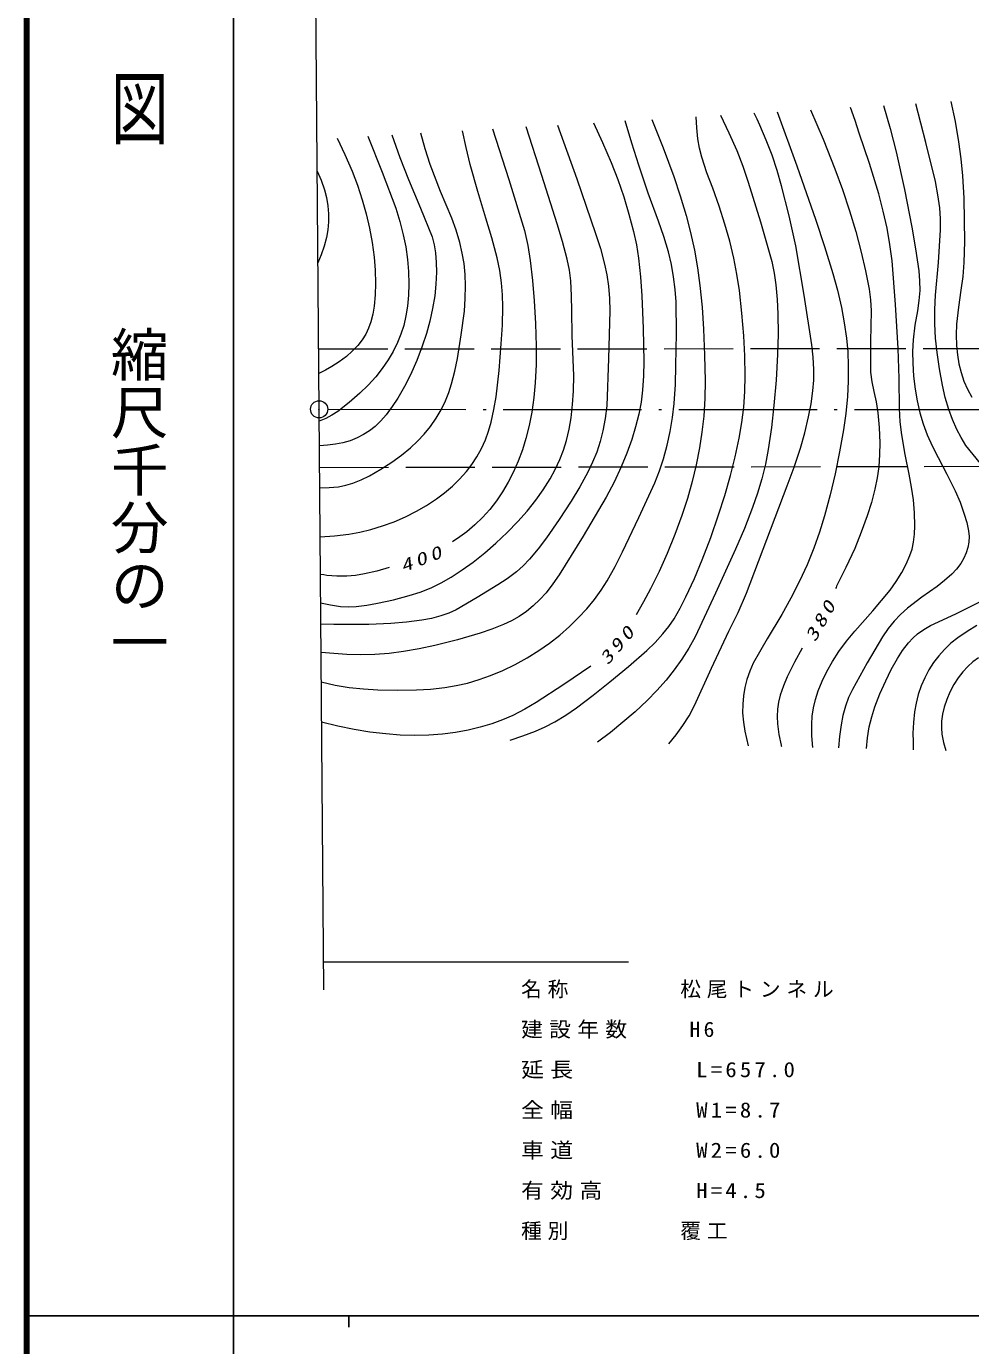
# Model space of a CAD drawing. Units: millimetres, scale not verified. Extents: x 65024 to 705024, y 2827 to 362827.
# Drawn here: x 65024 to 147034, y 185235 to 299837 of the extents above; entities that cross this region are included whole.
import ezdxf
from ezdxf.enums import TextEntityAlignment as Align

# ---------------------------------------------------------------- set-up
doc = ezdxf.new("R2010")
doc.units = ezdxf.units.MM
doc.header["$LTSCALE"] = 1000
doc.linetypes.add('DASHED', pattern=[7.5, 6, -1.5])
doc.linetypes.add('LONG_DASHED_DOTTED', pattern=[15.25, 12, -1.5, 0.25, -1.5])
for name, color, linetype, lineweight in [('M-TTL', 2, 'Continuous', 140), ('M-TTL-BAND', 7, 'Continuous', 25), ('S-BGD', 7, 'Continuous', 13), ('S-BGD-HTXT', 6, 'Continuous', 13), ('S-BMK', 2, 'LONG_DASHED_DOTTED', 13)]:
    doc.layers.add(name, color=color, linetype=linetype, lineweight=lineweight)
doc.styles.add('@ＭＳ ゴシック', font='')
doc.styles.add('ＭＳ ゴシック', font='')
doc.styles.get('@ＭＳ ゴシック').set_extended_font_data('@MS Gothic')
doc.styles.get('ＭＳ ゴシック').set_extended_font_data('MS Gothic')

# ---------------------------------------------------------------- blocks, each defined once
blk = doc.blocks.new('BUHIN6')
at = {"color": 2, "linetype": 'Continuous', "lineweight": 13}
for radius in [746, 22.5]:
    blk.add_circle((0, 0), radius, dxfattribs=at)

msp = doc.modelspace()

# ---------------------------------------------------------------- linework, layer by layer
at = {"layer": 'M-TTL'}
msp.add_line((65024, 362827), (65024, 2827), dxfattribs=at)
at = {"layer": 'M-TTL-BAND'}
for p, q in [((83024, 352827), (83024, 2827)), ((65024, 187826), (604024, 187826)), ((93024, 187827), (93024, 186826))]:
    msp.add_line(p, q, dxfattribs=at)
at = {"layer": 'S-BGD', "linetype": 'DASHED'}
for p, q in [((90404, 271832), (299572, 271887)), ((90486, 261527), (300185, 261856))]:
    msp.add_line(p, q, dxfattribs=at)
at = {"layer": 'S-BGD'}
for points in [[(120830, 237510), (121462, 238283), (122049, 239097), (122575, 239951), (123056, 240845), (124522, 244083), (126039, 247288), (126832, 248920), (127574, 250587), (129331, 255257), (131110, 259926), (131707, 261551), (132247, 263194), (132632, 264539), (132963, 265911), (133179, 267034), (133335, 268167), (133408, 269105), (133421, 270043), (133357, 271106), (133231, 272177), (132572, 276492), (131856, 280783), (131265, 283383), (130613, 285982), (130234, 287328), (129798, 288654), (129288, 289965), (128722, 291254), (128481, 291771), (128235, 292286)], [(130242, 292405), (131934, 287721), (133583, 283004), (134355, 280702), (135070, 278382), (135469, 276914), (135812, 275421), (136060, 274093), (136248, 272755), (136358, 271559), (136409, 270351), (136402, 269012), (136335, 267673), (136194, 266220), (135994, 264775), (135660, 262874), (135266, 260979), (134835, 259138), (134345, 257306), (133911, 255900), (133421, 254517), (132826, 253069), (132173, 251638), (131433, 250180), (130633, 248736), (129365, 246631), (128156, 244507), (127854, 243824), (127603, 243107), (127422, 242397), (127299, 241674), (127236, 240944), (127234, 240216), (127299, 239406), (127424, 238600), (127556, 237975), (127712, 237342)], [(133141, 292578), (134222, 290041), (135253, 287469), (135918, 285657), (136529, 283817), (137054, 282028), (137525, 280211), (137898, 278612), (138211, 277001), (138333, 276071), (138396, 275129), (138336, 272472), (138336, 269813), (138459, 268968), (138642, 268131), (138837, 267214), (138976, 266277), (139086, 264984), (139137, 263674), (139126, 262634), (139055, 261587), (138921, 260618), (138727, 259648), (138425, 258486), (138062, 257330), (137541, 255899), (136964, 254494), (136210, 252840), (135399, 251208), (135345, 251102), (135291, 250996)], [(133323, 237206), (133247, 238209), (133233, 239206), (133278, 239919), (133384, 240634), (133561, 241371), (133799, 242105), (134145, 242953), (134549, 243784), (135045, 244666), (135598, 245524), (136257, 246430), (136971, 247309), (138527, 249070), (140035, 250867), (140568, 251616), (141052, 252400), (141433, 253118), (141759, 253863), (141950, 254432), (142085, 255026), (142167, 255731), (142190, 256454), (142156, 257578), (142061, 258703), (141910, 259821), (141699, 260934), (141343, 262647), (141048, 264365), (140927, 265493), (140866, 266629), (140835, 269252), (140743, 271868), (140515, 275676), (140227, 279477), (140032, 280893), (139777, 282301), (139442, 283794), (139048, 285280), (138238, 287924), (137368, 290562), (136993, 291669), (136612, 292785)], [(139475, 292956), (140056, 290962), (140582, 288943), (141281, 285673), (141920, 282395), (142256, 280515), (142536, 278605), (142603, 277747), (142610, 276881), (142542, 276011), (142413, 275133), (142194, 273882), (142034, 272613), (141991, 271605), (142008, 270586), (142080, 269457), (142212, 268335), (142394, 267302), (142636, 266279), (142923, 265308), (143267, 264358), (143709, 263353), (144206, 262375), (144980, 260952), (145701, 259499), (146118, 258497), (146483, 257461), (146697, 256739), (146851, 256006), (146897, 255519), (146883, 255023), (146802, 254561), (146662, 254110), (146445, 253630), (146175, 253179), (145812, 252699), (145398, 252253), (144780, 251699), (144118, 251188), (142799, 250256), (141539, 249293), (140947, 248757), (140397, 248179), (139874, 247522), (139389, 246815), (138049, 244539), (136769, 242246), (136441, 241525), (136166, 240776), (135949, 239976), (135788, 239156), (135654, 238161), (135559, 237152)], [(148912, 260610), (146632, 263439), (146210, 264115), (145838, 264824), (145465, 265680), (145147, 266559), (144837, 267606), (144583, 268674), (144322, 270076), (144117, 271505), (143986, 272748), (143915, 274003), (143918, 275239), (143982, 276485), (144237, 279317), (144432, 282151), (144422, 283116), (144352, 284079), (144196, 285216), (143978, 286357), (143157, 289751), (142281, 293123)], [(145314, 293303), (145684, 291566), (145995, 289817), (146196, 288343), (146338, 286853), (146436, 284919), (146473, 282980), (146496, 281148), (146458, 279321), (146357, 278119), (146195, 276916), (145974, 275455), (145811, 273975), (145776, 273048), (145802, 272119), (145881, 271312), (146020, 270512), (146209, 269764), (146458, 269023), (146764, 268315), (147128, 267625)], [(90581, 249763), (91434, 249579), (92299, 249455), (92969, 249418), (93653, 249441), (94587, 249551), (95529, 249723), (96907, 250026), (98273, 250388), (99231, 250698), (100176, 251069), (101053, 251499), (101911, 251988), (102885, 252619), (103829, 253302), (104832, 254095), (105801, 254939), (106775, 255860), (107705, 256821), (108505, 257729), (109268, 258688), (109908, 259591), (110503, 260533), (110956, 261356), (111353, 262204), (111667, 263023), (111928, 263873), (112158, 264838), (112332, 265827), (112467, 266978), (112542, 268135), (112559, 269503), (112516, 270874), (112423, 272997), (112390, 275130), (112380, 276432), (112309, 277735), (112184, 278673), (111997, 279614), (111595, 281157), (111134, 282693), (109789, 286894), (108432, 291106)], [(111154, 291268), (112830, 286581), (114466, 281849), (114887, 280528), (115249, 279195), (115452, 278240), (115595, 277278), (115673, 276208), (115692, 275122), (115593, 270996), (115434, 266883), (115288, 265788), (115083, 264703), (114848, 263770), (114555, 262857), (114203, 261978), (113794, 261123), (113094, 259850), (112337, 258597), (111294, 256991), (110200, 255417), (109479, 254461), (108714, 253547), (108170, 252978), (107579, 252448), (106793, 251860), (105967, 251317), (104176, 250211), (102354, 249157), (101705, 248860), (101032, 248619), (100211, 248404), (99363, 248245), (98028, 248076), (96682, 247966), (94778, 247886), (92872, 247867), (91735, 247876), (90596, 247896)], [(114268, 291453), (115075, 289746), (115825, 288016), (116394, 286535), (116906, 285032), (117363, 283529), (117762, 282010), (118006, 280867), (118193, 279704), (118361, 278075), (118470, 276428), (118591, 273578), (118653, 270711), (118629, 269473), (118545, 268239), (118408, 267199), (118211, 266158), (117937, 265050), (117606, 263959), (117177, 262763), (116687, 261579), (116069, 260255), (115393, 258948), (113379, 255559), (111312, 252198), (110760, 251400), (110161, 250637), (109625, 250043), (109047, 249490), (108455, 249012), (107826, 248582), (107158, 248197), (106464, 247866), (105462, 247472), (104427, 247130), (102462, 246560), (100490, 246050), (99134, 245757), (97765, 245522), (96524, 245368), (95278, 245274), (94071, 245245), (92856, 245276), (91740, 245347), (90616, 245445)], [(90636, 242885), (91843, 242621), (93059, 242416), (94297, 242281), (95554, 242204), (97216, 242173), (98894, 242202), (100135, 242274), (101369, 242407), (102355, 242567), (103329, 242787), (104344, 243087), (105341, 243445), (106413, 243896), (107470, 244407), (108506, 244981), (109518, 245610), (110454, 246262), (111354, 246962), (112192, 247695), (112990, 248473), (113702, 249246), (114373, 250064), (114938, 250849), (115454, 251667), (116148, 252913), (116793, 254191), (118229, 257180), (119603, 260180), (120008, 261220), (120358, 262284), (120674, 263453), (120936, 264647), (121141, 265863), (121286, 267085), (121388, 268729), (121430, 270387), (121475, 273150), (121460, 275915), (121382, 276989), (121242, 278070), (121042, 279163), (120781, 280251), (120377, 281591), (119916, 282913), (119038, 285340), (118219, 287783), (117613, 289698), (117026, 291618)], [(107028, 237845), (108144, 238198), (109233, 238605), (110091, 238987), (110930, 239428), (111878, 240003), (112808, 240637), (114257, 241735), (115688, 242896), (117329, 244238), (118917, 245615), (119637, 246318), (120309, 247059), (120811, 247696), (121272, 248379), (121817, 249308), (122312, 250272), (123039, 251867), (123709, 253483), (124458, 255433), (125149, 257399), (125691, 259090), (126181, 260816), (126587, 262440), (126934, 264074), (127161, 265414), (127329, 266761), (127419, 268124), (127449, 269491), (127416, 271221), (127323, 272962), (127165, 274932), (126948, 276892), (126736, 278304), (126465, 279704), (126112, 281189), (125701, 282660), (125195, 284232), (124631, 285790), (124126, 287127), (123681, 288475), (123485, 289255), (123346, 290056), (123251, 291016), (123209, 291986)], [(125309, 292111), (126046, 290599), (126726, 289066), (127248, 287706), (127716, 286315), (128771, 282865), (129764, 279406), (129974, 278402), (130124, 277386), (130243, 276124), (130302, 274853), (130312, 273096), (130262, 271333), (130132, 269118), (129942, 266908), (129726, 264994), (129450, 263091), (129208, 261804), (128908, 260532), (128535, 259280), (128102, 258034), (127389, 256229), (126617, 254436), (124886, 250607), (123098, 246797), (122554, 245821), (121958, 244874), (121297, 243944), (120587, 243049), (119785, 242139), (118942, 241272), (117905, 240304), (116828, 239380), (115744, 238509), (114638, 237660)], [(119339, 291756), (120322, 289285), (121250, 286792), (121816, 285116), (122327, 283413), (122712, 281923), (123041, 280408), (123315, 278872), (123529, 277327), (123713, 275438), (123838, 273541), (123932, 271289), (123966, 269036), (123939, 267507), (123852, 265970), (123702, 264599), (123493, 263236), (123204, 261763), (122854, 260293), (122434, 258811), (121957, 257347), (121351, 255684), (120685, 254032), (119987, 252485), (119235, 250964), (118627, 249835), (117973, 248716)], [(92006, 290127), (92684, 288715), (93308, 287274), (93782, 286031), (94199, 284769), (94538, 283548), (94821, 282305), (95048, 281057), (95216, 279801), (95306, 278660), (95336, 277512), (95309, 276525), (95221, 275536), (95108, 274839), (94937, 274160), (94746, 273627), (94494, 273108), (94175, 272600), (93797, 272115), (93332, 271621), (92818, 271163), (92199, 270699), (91542, 270280), (90992, 269974), (90421, 269685)], [(94690, 290287), (95922, 287178), (97102, 284036), (97460, 282892), (97760, 281734), (97970, 280677), (98122, 279599), (98213, 278531), (98244, 277446), (98215, 276482), (98124, 275524), (97989, 274684), (97794, 273856), (97552, 273102), (97253, 272369), (96875, 271603), (96439, 270856), (95930, 270106), (95373, 269392), (94704, 268664), (93994, 267979), (93049, 267161), (92061, 266386), (91563, 266055), (91040, 265780), (90751, 265659), (90454, 265555)], [(96754, 290410), (97448, 288461), (98201, 286529), (99253, 284056), (100254, 281550), (100432, 280867), (100552, 280161), (100627, 279325), (100641, 278481), (100594, 277455), (100488, 276439), (100310, 275335), (100071, 274233), (99770, 273145), (99408, 272065), (98928, 270816), (98386, 269578), (97864, 268548), (97283, 267536), (96807, 266804), (96275, 266097), (95813, 265568), (95309, 265083), (94830, 264706), (94315, 264376), (93742, 264083), (93144, 263845), (92510, 263659), (91858, 263530), (91168, 263449), (90471, 263412)], [(90501, 259745), (91311, 259767), (92118, 259849), (92756, 259976), (93381, 260162), (94103, 260448), (94818, 260796), (95802, 261363), (96761, 261986), (97594, 262584), (98392, 263232), (99005, 263800), (99584, 264421), (100115, 265090), (100605, 265802), (101038, 266538), (101416, 267301), (101716, 268031), (101960, 268783), (102235, 269878), (102454, 270998), (102790, 273044), (103065, 275088), (103146, 276195), (103167, 277305), (103130, 278275), (103034, 279240), (102884, 280147), (102673, 281051), (102352, 282122), (101974, 283175), (101005, 285503), (100094, 287849), (99662, 289200), (99269, 290560)], [(90535, 255485), (91783, 255571), (93031, 255717), (93992, 255891), (94943, 256123), (95956, 256436), (96960, 256810), (97943, 257237), (98910, 257722), (99786, 258227), (100640, 258789), (101349, 259319), (102027, 259900), (102652, 260508), (103238, 261164), (103721, 261789), (104154, 262450), (104546, 263161), (104887, 263907), (105170, 264666), (105399, 265453), (105636, 266556), (105814, 267670), (106073, 269956), (106273, 272258), (106375, 273870), (106417, 275480), (106389, 276516), (106300, 277558), (106134, 278641), (105906, 279726), (105451, 281457), (104935, 283179), (104226, 285499), (103575, 287836), (103218, 289302), (102890, 290775)], [(105496, 290931), (106928, 286522), (108298, 282102), (108569, 280804), (108781, 279492), (108986, 277761), (109134, 276009), (109249, 274036), (109304, 272060), (109294, 270473), (109224, 268884), (109103, 267611), (108921, 266336), (108698, 265178), (108416, 264029), (108111, 263041), (107746, 262064), (107338, 261137), (106874, 260235), (106387, 259415), (105843, 258617), (105263, 257881), (104630, 257176), (103976, 256536), (103282, 255942), (102674, 255483), (102033, 255060)], [(90279, 287256), (90624, 286470), (90915, 285652), (91095, 284960), (91216, 284253), (91275, 283549), (91275, 282846), (91214, 282161), (91093, 281489), (90891, 280735), (90627, 279985), (90492, 279651), (90343, 279310)], [(96537, 252832), (95473, 252523), (94393, 252271), (93620, 252149), (92845, 252086), (91987, 252087), (91127, 252149), (90849, 252180), (90561, 252216)], [(137984, 237093), (138078, 238047), (138233, 239000), (138444, 239862), (138716, 240720), (139158, 241863), (139658, 242990), (140144, 243974), (140686, 244939), (141132, 245628), (141629, 246285), (142006, 246696), (142431, 247068), (142979, 247449), (143563, 247781), (145750, 248806), (147896, 249879)], [(147582, 247790), (146731, 247279), (145916, 246720), (145323, 246247), (144762, 245721), (144269, 245170), (143816, 244572), (143406, 243930), (143049, 243257), (142741, 242549), (142487, 241811), (142293, 241059), (142155, 240287), (142061, 239368), (142026, 238431), (142031, 237719), (142057, 236994)], [(132399, 245819), (131728, 244594), (131105, 243331), (130770, 242549), (130490, 241742), (130340, 241145), (130249, 240532), (130224, 239895), (130259, 239243), (130388, 238330), (130579, 237402), (130593, 237342), (130609, 237272)], [(114062, 244258), (111696, 242653), (109294, 241096), (108308, 240511), (107285, 239975), (106387, 239587), (105456, 239250), (104438, 238947), (103392, 238698), (102282, 238498), (101153, 238356), (99969, 238270), (98775, 238243), (97502, 238277), (96233, 238372), (94861, 238537), (93487, 238763), (92069, 239054), (90665, 239390)], [(147723, 244969), (147235, 244625), (146787, 244234), (146351, 243768), (145952, 243251), (145570, 242653), (145233, 242012), (144955, 241363), (144731, 240686), (144592, 240087), (144511, 239473), (144497, 238910), (144544, 238351), (144676, 237641), (144872, 236925)]]:
    msp.add_lwpolyline(points, dxfattribs=at)
at = {"layer": 'S-BGD-HTXT'}
for p, q in [((90852, 216154), (90087, 311147)), ((90832, 218568), (117319, 218568))]:
    msp.add_line(p, q, dxfattribs=at)
at = {"layer": 'S-BMK'}
msp.add_line((91196, 266575), (258150, 266489), dxfattribs=at)

# ---------------------------------------------------------------- block references
msp.add_blockref('BUHIN6', (90446, 266576), dxfattribs=at)

# ---------------------------------------------------------------- texts
at = {"layer": 'M-TTL-BAND', "style": '@ＭＳ ゴシック', "width": 1.4}
msp.add_text('平  面  図', height=3666, rotation=270, dxfattribs=at).set_placement((74801, 289301), align=Align.MIDDLE_RIGHT)
at = {"layer": 'M-TTL-BAND', "style": '@ＭＳ ゴシック'}
msp.add_text('縮尺千分の一', height=3666, rotation=270, dxfattribs=at).set_placement((74801, 243857), align=Align.MIDDLE_RIGHT)
at = {"layer": 'S-BGD', "char_height": 1100, "attachment_point": 7, "style": 'ＭＳ ゴシック'}
for s, insert, rotation in [('\\T1.33;\\W1.35;\\Q15;400', (97752, 252368), 20.9), ('\\T1.33;\\W1.35;\\Q15;380', (133548, 246280), 60.3), ('\\T1.33;\\W1.35;\\Q15;390', (115540, 244278), 49.8)]:
    msp.add_mtext(s, dxfattribs=dict(at, insert=insert, rotation=rotation))
at = {"layer": 'S-BGD', "char_height": 1320, "attachment_point": 7, "style": 'ＭＳ ゴシック'}
for s, insert in [('\\T1.28;名称\u3000\u3000\u3000\u3000松尾トンネル', (107989, 215402)), ('\\T1.29;\\W1.05;建設年数\u3000\u3000H6', (107989, 211902)), ('\\T1.28;\\W1.1;延長\u3000\u3000\u3000\u3000L=657.0', (107989, 208402)), ('\\T1.28;\\W1.1;全幅\u3000\u3000\u3000\u3000W1=8.7', (107989, 204902)), ('\\T1.28;\\W1.1;車道\u3000\u3000\u3000\u3000W2=6.0', (107989, 201402)), ('\\T1.28;\\W1.1;有効高\u3000\u3000\u3000H=4.5', (107989, 197902)), ('\\T1.28;種別\u3000\u3000\u3000\u3000覆工', (107989, 194402))]:
    msp.add_mtext(s, dxfattribs=dict(at, insert=insert))

doc.saveas('drawing.dxf')
